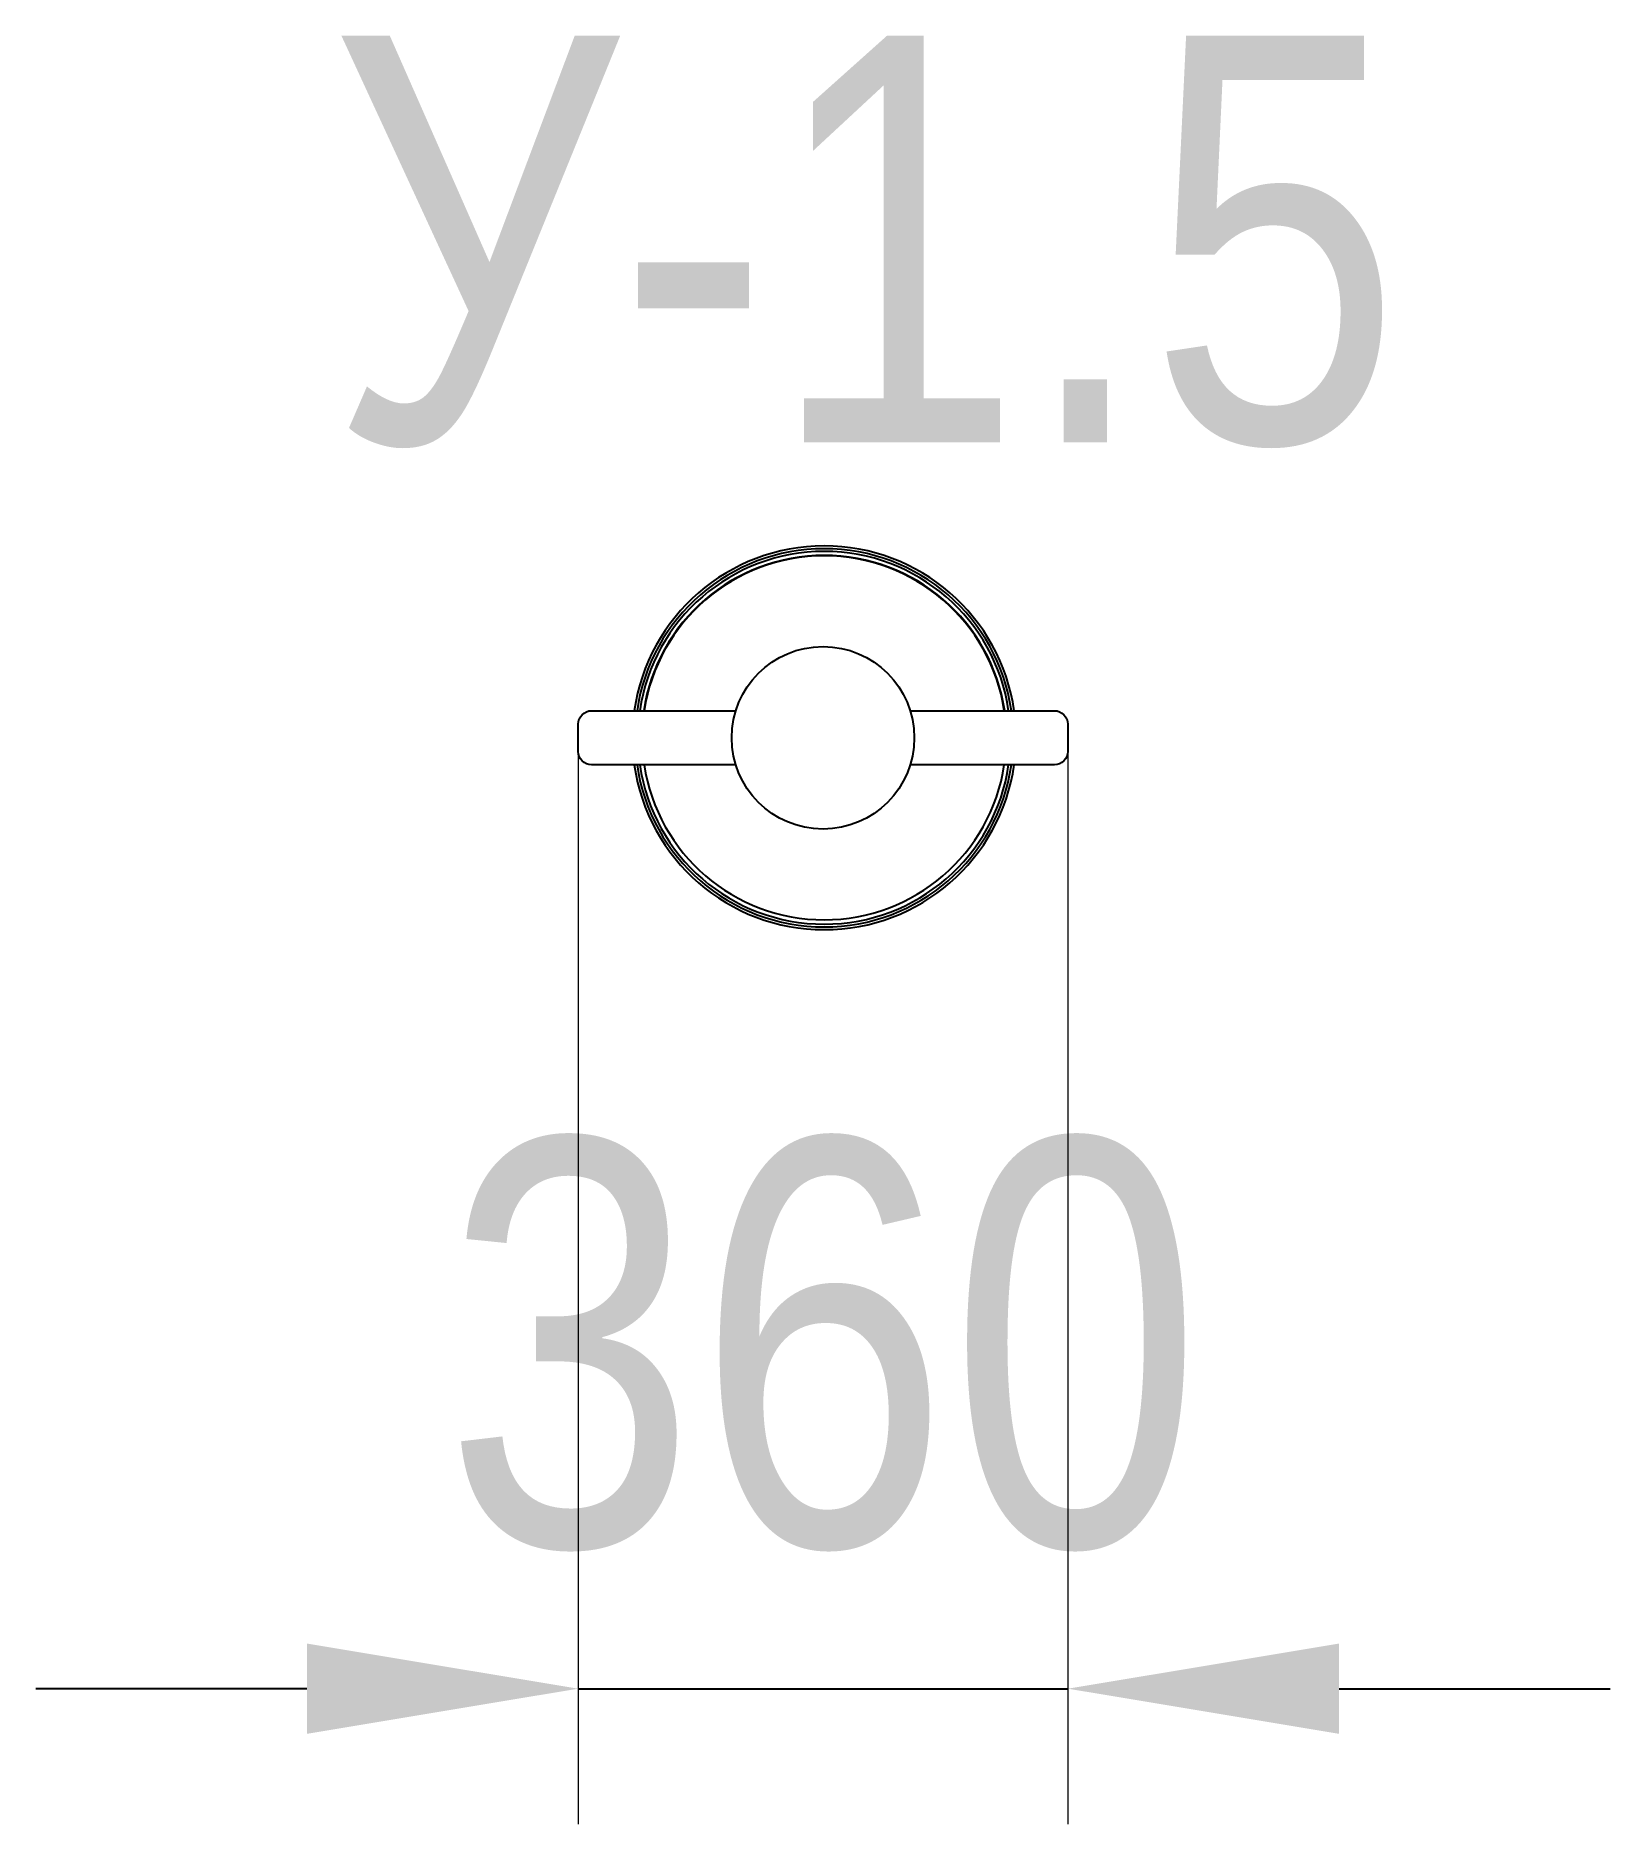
# Model space of a CAD drawing. Header units: millimetres. Extents: x -622 to 539, y -754 to 565.
import ezdxf

# ---------------------------------------------------------------- set-up
doc = ezdxf.new("R2010")
doc.units = ezdxf.units.MM
for name, color, linetype in [('DIKOM_АРТИКУЛ', 7, 'Continuous'), ('DIKOM_ОБЪЕКТ', 7, 'Continuous'), ('DIKOM_РАЗМЕР_ОБЪЕКТА', 7, 'Continuous')]:
    doc.layers.add(name, color=color, linetype=linetype)
doc.styles.add('style1', font='arialbd.ttf', dxfattribs={"width": 0.8})
doc.dimstyles.new('1-50', dxfattribs={"dimtxt": 300, "dimasz": 200, "dimexe": 100, "dimexo": 0, "dimgap": 100, "dimtad": 1, "dimtxsty": 'style1', "dimcen": 200, "dimclrd": 7, "dimclre": 7, "dimclrt": 7, "dimadec": 1, "dimazin": 2, "dimtfac": 1, "dimtmove": 0, "dimatfit": 2, "dimfxl": 0, "dimlwd": 25, "dimlwe": 18, "dimarcsym": 0})

# ---------------------------------------------------------------- blocks, each defined once
blk = doc.blocks.new('*D8')
at = {"layer": 'Defpoints', "color": 0, "transparency": 16777216}
for p in [(-222.5, 47.5, 0), (138.8, 37.5, 0), (138.8, -654)]:
    blk.add_point(p, dxfattribs=at)
at = {"layer": 'DIKOM_РАЗМЕР_ОБЪЕКТА', "color": 7, "lineweight": 18, "transparency": 16777216}
for p, q in [((-222.5, 47.5), (-222.5, -754)), ((138.8, 37.5), (138.8, -754))]:
    blk.add_line(p, q, dxfattribs=at)
at = {"layer": 'DIKOM_РАЗМЕР_ОБЪЕКТА', "color": 7, "lineweight": 25, "transparency": 16777216}
for p, q in [((-422.5, -654), (-622.5, -654)), ((-222.5, -654), (138.8, -654)), ((338.8, -654), (538.8, -654))]:
    blk.add_line(p, q, dxfattribs=at)
at = {"layer": 'DIKOM_РАЗМЕР_ОБЪЕКТА', "color": 7, "transparency": 16777216}
for points in [[(-422.5, -620.7), (-422.5, -687.3), (-222.5, -654)], [(338.8, -620.7), (338.8, -687.3), (138.8, -654)]]:
    blk.add_solid(points, dxfattribs=at)
at = {"layer": 'DIKOM_РАЗМЕР_ОБЪЕКТА', "color": 7, "transparency": 16777216, "insert": (-41.9, -400.7), "char_height": 300, "attachment_point": 5, "style": 'style1'}
blk.add_mtext('{\\fArial|b0|i0|c204|p34;360}', dxfattribs=at)

msp = doc.modelspace()

# ---------------------------------------------------------------- linework, layer by layer
at = {"elevation": 0}
for points in [[(-106.166, 27.529), (-212.5, 27.529, -0.41421356), (-222.5, 37.529), (-222.5, 57.529, -0.41421356), (-212.5, 67.529), (-106.166, 67.529)], [(22.446, 67.529), (128.779, 67.529, -0.41421356), (138.779, 57.529), (138.779, 37.529, -0.41421356), (128.779, 27.529), (22.446, 27.529)]]:
    msp.add_lwpolyline(points, format="xyb", dxfattribs=at)
for radius, start, end in [(141.529, 8.123883, 171.876117), (139.517, 8.241831, 171.758169), (137.505, 8.363267, 171.636733), (134.626, 8.54346, 171.45654), (134.283, 8.565466, 171.434534), (141.529, 188.123883, 351.876117), (139.517, 188.241831, 351.758169), (137.505, 188.363267, 351.636733), (134.283, 188.565466, 351.434534)]:
    msp.add_arc((-40.962, 47.529, 0), radius, start, end)
at = {"layer": 'DIKOM_ОБЪЕКТ'}
msp.add_circle((-41.86, 47.529, 0), 67.344, dxfattribs=at)

# ---------------------------------------------------------------- texts
at = {"layer": 'DIKOM_АРТИКУЛ', "insert": (-406.051, 565.478), "char_height": 300, "width": 1373.12348, "attachment_point": 1, "style": 'style1'}
msp.add_mtext('{\\fArial|b0|i0|c204|p34;У-1.5}', dxfattribs=at)

# ---------------------------------------------------------------- dimensions: what is measured, and where the dimension line sits
at = {"layer": 'DIKOM_РАЗМЕР_ОБЪЕКТА'}
dim = msp.add_linear_dim(base=(138.779, -654), p1=(-222.5, 47.529, 0), p2=(138.779, 37.529, 0), text='{\\fArial|b0|i0|c204|p34;360}', dimstyle='1-50', dxfattribs=at)
dim.commit()
dim.dimension.update_dxf_attribs({"geometry": '*D8', "text_midpoint": (-41.86, -654), "dimtype": 160})

doc.saveas('drawing.dxf')
